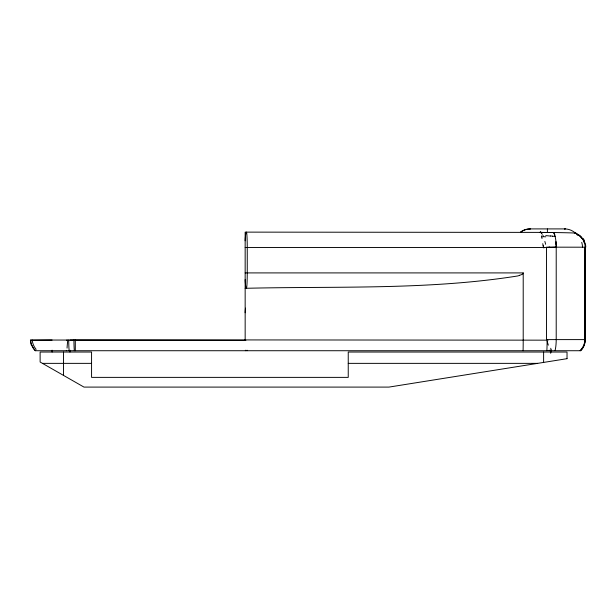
<?xml version="1.0" encoding="UTF-8"?>
<svg xmlns="http://www.w3.org/2000/svg" width="616" height="616" viewBox="0 0 616 616"><rect width="100%" height="100%" fill="white"/><g stroke="black" fill="none" stroke-linecap="round" stroke-linejoin="round"><path stroke-width="0.92" d="M245.16 272.911L523.207 272.911L523.207 339.924A15.408 0.431 90 0 1 523.084 350.727M549.31 247.162L546.508 247.147L546.508 339.601L585.038 339.601L585.023 247.201L550.257 247.162M245.376 340.047L30.8 340.047A15.4 15.4 0 0 0 35.22 350.727L580.757 350.727A15.4 15.4 0 0 0 585.2 339.924L585.2 247.524A15.4 15.4 0 0 0 575.475 233.21L576.022 233.195M585.038 339.786L585.115 339.924A15.385 15.207 -31.5 0 1 580.418 350.689M66.374 350.727L66.374 350.342M522.838 273.697L523.092 273.342A0.963 0.963 0 0 0 523.207 272.911M519.434 275.429L518.911 275.606A37.06 37.06 0 0 1 517.594 275.983C427.72 290.228 335.843 286.086 245.16 288.311M582.613 238.985L579.587 235.635L575.498 233.141M575.952 233.195L576.692 233.757M529.529 228.906L565.28 228.906M245.16 247.524L547.924 247.532L556.21 247.131L556.21 339.601A15.4 3.812 -90 0 1 555.101 350.489M585.038 339.601L585.2 247.524M245.16 339.924L546.654 340.163M30.8 340.271L52.106 340.047M245.861 340.271L69.97 340.047M42.458 363.363L91.568 363.363M348.24 363.363L537.668 363.363M540.14 232.394L245.16 232.124L245.16 340.047M543.451 232.425L544.436 232.44M542.003 232.417L543.512 232.432M540.509 232.401L542.172 232.417M539.901 232.394L540.655 232.401M549.349 232.494L546.161 232.455M544.683 232.44L546.415 232.463M544.274 232.44L545.037 232.448M548.956 232.494L550.512 232.509M565.003 228.913L564.441 228.906A16.162 16.162 0 0 1 575.298 232.979L574.797 233.071M552.452 236.221L555.124 236.436M545.761 235.597L550.419 236.059M575.175 233.094L575.221 233.094A28.236 0.416 0.6 0 0 554 232.532M578.624 234.904L579.348 235.443A17.71 16.54 -60.8 0 1 579.695 235.743L580.233 236.198M541.464 233.272L542.373 234.303M580.303 236.259L580.803 236.752M35.713 350.697L35.251 350.235M580.873 236.821L581.296 237.283M581.365 237.36L581.697 237.745M581.758 237.822L582.413 238.692M553.576 232.555L553.907 233.056A15.4 3.812 -90 0 1 554.3 233.841L554.754 235.073L554.3 233.841M583.552 240.625L584.476 243.058M543.027 235.512L543.25 236.028M545.622 244.275L544.867 241.418M548.325 345.153L547.108 341.218A15.408 0.855 -90 0 1 546.854 350.727M549.187 350.15L549.256 350.727M555.986 241.949L556.156 244.529A15.4 3.812 -90 0 1 556.21 247.201A15.4 3.812 90 0 0 553.907 233.056M555.978 241.903L556.156 244.583M547.401 228.921L547.401 232.471M543.612 352.036L543.612 362.416M75.306 340.047L75.306 350.727M69.97 350.204L69.97 352.036M63.54 352.036L63.54 375.413M52.106 350.204L52.106 352.036M550.658 232.494A28.267 0.416 0.7 0 1 553.892 232.532M550.75 232.478A28.436 0.408 0.7 0 1 554.084 232.525M540.324 231.47A9.91 5.482 -43.7 0 1 541.341 233.349M546.569 339.924A0.978 0.978 0 0 1 546.5 339.601M543.889 248.009A14.976 7.993 70.2 0 1 542.75 243.682M543.112 245.722A16.031 0.547 76.2 0 1 543.381 246.8M541.51 236.737A15.485 5.359 -89.7 0 1 542.026 238.546M541.787 235.751A15.354 6.083 -85.3 0 1 542.242 237.075M543.227 236.713A34.681 20.413 6.2 0 1 545.807 236.806M552.429 236.105A18.026 6.576 5.5 0 1 550.435 235.951M549.826 246.977A9.971 0.855 0.8 0 1 549.048 246.977M583.514 239.177A8.401 3.611 42.1 0 1 583.883 239.863M583.052 239.431A7.461 3.288 75 0 1 583.521 240.263M581.712 242.388A14.699 10.98 88.5 0 1 582.551 247.316M245.16 279.664A15.4 1.378 90 0 0 246.392 288.311A15.4 0.855 -90 0 0 247.255 272.911L247.255 247.524A15.4 0.855 -90 0 0 246.4 232.124A15.4 1.378 90 0 0 245.16 240.771M522.915 273.812A10.318 10.318 0 0 1 519.411 275.306M585.038 242.843A14.838 14.114 -55.3 0 1 585.762 247.155M584.9 339.924A15.392 14.9 -46.8 0 1 580.103 350.627M247.039 350.188A15.4 0.855 -90 0 1 247.008 350.727M583.375 239.37A4.004 1.432 77.1 0 1 584.037 240.317M583.937 240.317A4.882 1.263 49.4 0 1 584.176 240.995M245.16 312.759A15.4 1.378 -90 0 1 245.476 308.108M547.901 340.725A10.749 7.461 70.8 0 1 547.524 339.809M550.773 348.271A15.261 4.197 71.1 0 1 550.673 353.299M583.367 240.533A9.063 4.574 77.1 0 1 583.467 240.748M74.328 350.727A15.4 1.378 -90 0 1 73.935 340.047M69.131 350.727A15.4 1.378 90 0 1 68.73 340.047M66.405 340.586A15.385 3.026 -80.8 0 1 66.474 340.117M31.524 345.599A15.1 14.515 38.9 0 1 30.438 340.024M36.136 349.395A15.223 13.082 61.3 0 1 32.178 340.07M67.059 348.109A15.385 1.74 -82.7 0 1 67.806 340.001M576.953 234.704A16.755 13.798 67.6 0 1 578.278 235.605M583.26 238.661A10.996 6.152 36 0 1 583.645 239.316M551.305 349.903A15.3 3.365 84.9 0 1 551.243 350.404M245.422 350.727A15.4 1.378 -90 0 1 245.376 350.196M35.435 350.558A15.392 15.092 30 0 1 32.047 345.522M567.028 358.681L388.965 387.094L83.976 387.094L40.132 362.039L40.125 352.036L91.568 352.036L91.568 377.377L348.24 377.377L348.24 352.036L567.028 352.036L567.028 358.681M529.845 228.913L529.806 228.913A16.155 16.155 0 0 0 520.597 232.109A16.178 16.178 0 0 1 530.368 228.921L529.875 228.913"/></g></svg>
